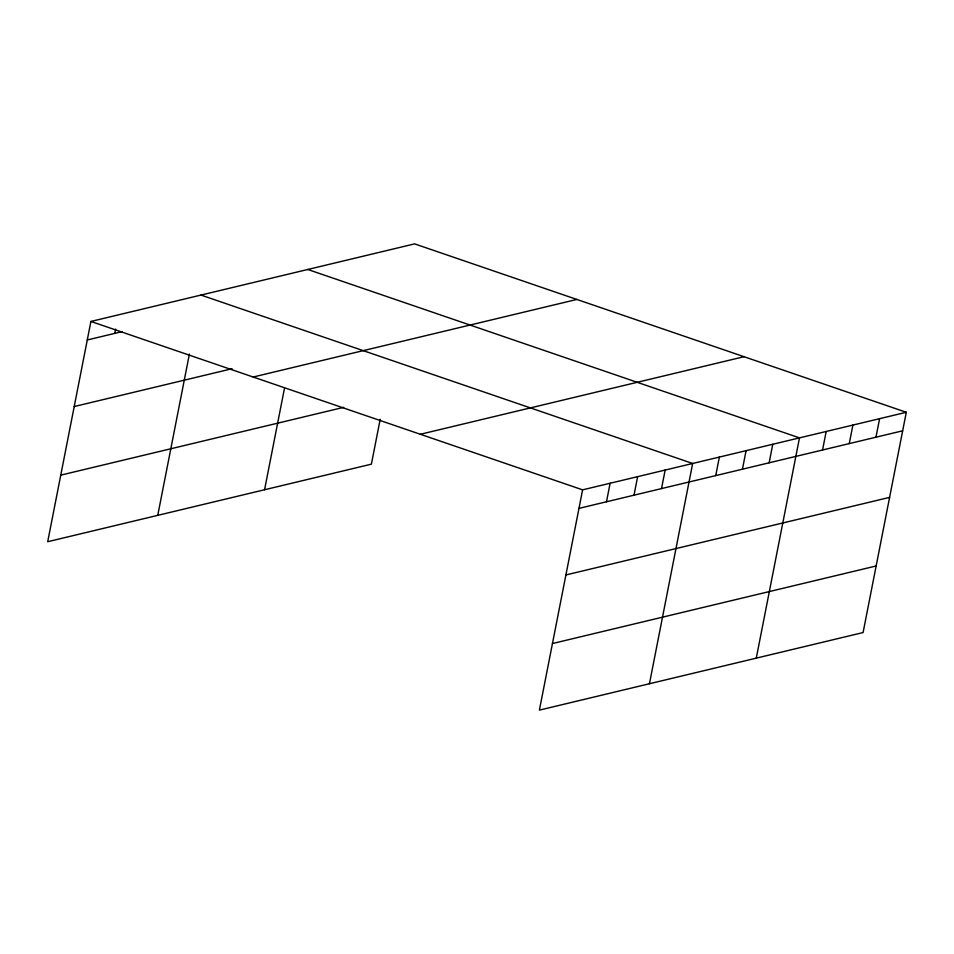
<?xml version="1.0" encoding="UTF-8"?>
<svg xmlns="http://www.w3.org/2000/svg" width="954" height="954" viewBox="0 0 954 954"><rect width="100%" height="100%" fill="white"/><g stroke="black" fill="none" stroke-linecap="round" stroke-linejoin="round"><path stroke-width="1.43" d="M906.3 412.283L582.608 489.843L539.392 710.122L863.084 632.55L906.3 412.283L414.608 243.878L90.916 321.45L47.7 541.717L371.392 464.157L380.193 419.283M114.79 333.375L115.637 329.106M157.756 515.351L189.381 354.125M264.568 489.748L284.364 388.874M606.494 501.78L610.119 483.249M634.005 495.186L637.642 476.654M661.516 488.591L665.153 470.06M649.447 683.744L692.664 463.477L200.972 295.072M715.739 475.593L719.364 457.073M742.439 469.201L746.076 450.67M769.139 462.797L772.776 444.278M756.272 658.153L799.488 437.874L307.784 269.481M822.551 450.002L826.188 431.47M849.251 443.598L852.888 425.079M875.963 437.194L879.6 418.675M87.279 339.97L122.04 331.646M74.221 406.547L232.06 368.721M253.18 377.021L576.86 299.449M60.758 475.14L343.69 407.346M420.344 434.273L744.037 356.701M578.971 508.375L902.663 430.803M565.913 574.952L889.605 497.38M552.449 643.545L876.142 565.972M90.916 321.45L582.608 489.843"/></g></svg>
